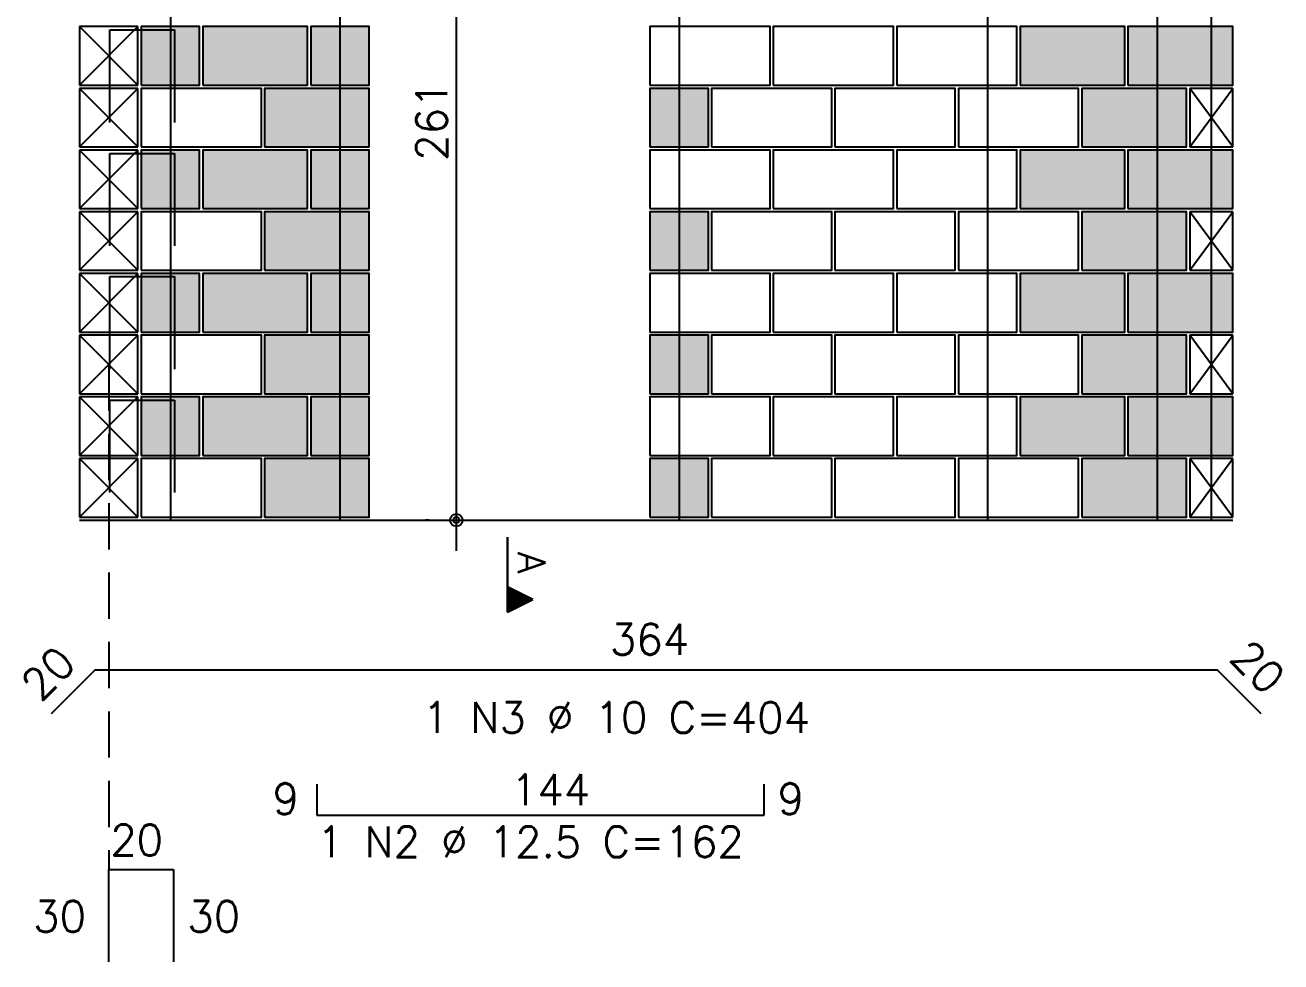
# Model space of a CAD drawing. Extents: x -1.9 to 86, y -1.6 to 60.9.
# Drawn here: x 25.57 to 33.71, y 7.98 to 14.05 of the extents above; entities that cross this region are included whole.
import ezdxf

# ---------------------------------------------------------------- set-up
doc = ezdxf.new("R2010")
doc.units = 0
doc.header["$MEASUREMENT"] = 0
doc.linetypes.add('ESTILO_TQS_0001', pattern=[0.45, 0.3, -0.15])
for name, color, linetype in [('PENA_01', 1, 'CONTINUOUS'), ('PENA_02', 2, 'CONTINUOUS'), ('PENA_03', 3, 'CONTINUOUS'), ('PENA_05', 5, 'CONTINUOUS'), ('PENA_21', 100, 'CONTINUOUS'), ('PENA_23', 50, 'CONTINUOUS')]:
    doc.layers.add(name, color=color, linetype=linetype)
doc.styles.get("Standard").update_dxf_attribs({"font": 'ROMANS.SHX'})

msp = doc.modelspace()

# ---------------------------------------------------------------- linework, layer by layer
at = {"layer": 'PENA_01', "linetype": 'Continuous'}
for p, q in [((28.362866, 16.264168), (28.362866, 10.644168)), ((28.186882, 10.844168), (28.162866, 10.844168))]:
    msp.add_line(p, q, dxfattribs=at)
at = {"layer": 'PENA_01', "linetype": 'ESTILO_TQS_0001'}
msp.add_line((26.108466, 11.854168), (26.108466, 8.579724), dxfattribs=at)
at = {"layer": 'PENA_02', "linetype": 'Continuous'}
for p, q in [((26.298466, 14.044168), (25.918466, 14.044168)), ((25.918466, 14.044168), (25.918466, 13.664168)), ((26.298466, 13.664168), (26.298466, 14.044168)), ((25.918466, 13.664168), (26.298466, 13.664168)), ((26.298466, 13.644168), (25.918466, 13.644168)), ((25.918466, 13.644168), (25.918466, 13.264168)), ((26.298466, 13.264168), (26.298466, 13.644168)), ((33.398466, 13.644168), (33.118466, 13.644168)), ((33.118466, 13.644168), (33.118466, 13.264168)), ((33.398466, 13.264168), (33.398466, 13.644168)), ((25.918466, 13.264168), (26.298466, 13.264168)), ((26.298466, 13.244168), (25.918466, 13.244168)), ((25.918466, 13.244168), (25.918466, 12.864168)), ((26.298466, 12.864168), (26.298466, 13.244168)), ((33.118466, 13.264168), (33.398466, 13.264168)), ((25.918466, 12.864168), (26.298466, 12.864168)), ((26.298466, 12.844168), (25.918466, 12.844168)), ((25.918466, 12.844168), (25.918466, 12.464168)), ((26.298466, 12.464168), (26.298466, 12.844168)), ((33.398466, 12.844168), (33.118466, 12.844168)), ((33.118466, 12.844168), (33.118466, 12.464168)), ((33.398466, 12.464168), (33.398466, 12.844168)), ((25.918466, 12.464168), (26.298466, 12.464168)), ((33.118466, 12.464168), (33.398466, 12.464168)), ((26.298466, 12.444168), (25.918466, 12.444168)), ((25.918466, 12.444168), (25.918466, 12.064168)), ((26.298466, 12.064168), (26.298466, 12.444168)), ((25.918466, 12.064168), (26.298466, 12.064168)), ((26.298466, 12.044168), (25.918466, 12.044168)), ((25.918466, 12.044168), (25.918466, 11.664168)), ((26.298466, 11.664168), (26.298466, 12.044168)), ((33.398466, 12.044168), (33.118466, 12.044168)), ((33.118466, 12.044168), (33.118466, 11.664168)), ((33.398466, 11.664168), (33.398466, 12.044168)), ((25.918466, 11.664168), (26.298466, 11.664168)), ((33.118466, 11.664168), (33.398466, 11.664168)), ((26.298466, 11.644168), (25.918466, 11.644168)), ((25.918466, 11.644168), (25.918466, 11.264168)), ((26.298466, 11.264168), (26.298466, 11.644168)), ((25.918466, 11.264168), (26.298466, 11.264168)), ((26.298466, 11.244168), (25.918466, 11.244168)), ((25.918466, 11.244168), (25.918466, 10.864168)), ((26.298466, 10.864168), (26.298466, 11.244168)), ((33.398466, 11.244168), (33.118466, 11.244168)), ((33.118466, 11.244168), (33.118466, 10.864168)), ((33.398466, 10.864168), (33.398466, 11.244168)), ((25.918466, 10.864168), (26.298466, 10.864168)), ((25.918466, 10.844168), (33.398466, 10.844168)), ((33.118466, 10.864168), (33.398466, 10.864168))]:
    msp.add_line(p, q, dxfattribs=at)
for points in [[(26.318466, 13.664168), (26.698466, 13.664168), (26.698466, 14.044168), (26.318466, 14.044168), (26.318466, 13.664168)], [(26.718466, 13.664168), (27.398466, 13.664168), (27.398466, 14.044168), (26.718466, 14.044168), (26.718466, 13.664168)], [(27.418466, 13.664168), (27.798466, 13.664168), (27.798466, 14.044168), (27.418466, 14.044168), (27.418466, 13.664168)], [(29.618466, 13.664168), (30.398466, 13.664168), (30.398466, 14.044168), (29.618466, 14.044168), (29.618466, 13.664168)], [(30.418466, 13.664168), (31.198466, 13.664168), (31.198466, 14.044168), (30.418466, 14.044168), (30.418466, 13.664168)], [(31.218466, 13.664168), (31.998466, 13.664168), (31.998466, 14.044168), (31.218466, 14.044168), (31.218466, 13.664168)], [(32.018466, 13.664168), (32.698466, 13.664168), (32.698466, 14.044168), (32.018466, 14.044168), (32.018466, 13.664168)], [(32.718466, 13.664168), (33.398466, 13.664168), (33.398466, 14.044168), (32.718466, 14.044168), (32.718466, 13.664168)], [(26.318466, 13.264168), (27.098466, 13.264168), (27.098466, 13.644168), (26.318466, 13.644168), (26.318466, 13.264168)], [(27.118466, 13.264168), (27.798466, 13.264168), (27.798466, 13.644168), (27.118466, 13.644168), (27.118466, 13.264168)], [(29.618466, 13.264168), (29.998466, 13.264168), (29.998466, 13.644168), (29.618466, 13.644168), (29.618466, 13.264168)], [(30.018466, 13.264168), (30.798466, 13.264168), (30.798466, 13.644168), (30.018466, 13.644168), (30.018466, 13.264168)], [(30.818466, 13.264168), (31.598466, 13.264168), (31.598466, 13.644168), (30.818466, 13.644168), (30.818466, 13.264168)], [(31.618466, 13.264168), (32.398466, 13.264168), (32.398466, 13.644168), (31.618466, 13.644168), (31.618466, 13.264168)], [(32.418466, 13.264168), (33.098466, 13.264168), (33.098466, 13.644168), (32.418466, 13.644168), (32.418466, 13.264168)], [(26.318466, 12.864168), (26.698466, 12.864168), (26.698466, 13.244168), (26.318466, 13.244168), (26.318466, 12.864168)], [(26.718466, 12.864168), (27.398466, 12.864168), (27.398466, 13.244168), (26.718466, 13.244168), (26.718466, 12.864168)], [(27.418466, 12.864168), (27.798466, 12.864168), (27.798466, 13.244168), (27.418466, 13.244168), (27.418466, 12.864168)], [(29.618466, 12.864168), (30.398466, 12.864168), (30.398466, 13.244168), (29.618466, 13.244168), (29.618466, 12.864168)], [(30.418466, 12.864168), (31.198466, 12.864168), (31.198466, 13.244168), (30.418466, 13.244168), (30.418466, 12.864168)], [(31.218466, 12.864168), (31.998466, 12.864168), (31.998466, 13.244168), (31.218466, 13.244168), (31.218466, 12.864168)], [(32.018466, 12.864168), (32.698466, 12.864168), (32.698466, 13.244168), (32.018466, 13.244168), (32.018466, 12.864168)], [(32.718466, 12.864168), (33.398466, 12.864168), (33.398466, 13.244168), (32.718466, 13.244168), (32.718466, 12.864168)], [(26.318466, 12.464168), (27.098466, 12.464168), (27.098466, 12.844168), (26.318466, 12.844168), (26.318466, 12.464168)], [(27.118466, 12.464168), (27.798466, 12.464168), (27.798466, 12.844168), (27.118466, 12.844168), (27.118466, 12.464168)], [(29.618466, 12.464168), (29.998466, 12.464168), (29.998466, 12.844168), (29.618466, 12.844168), (29.618466, 12.464168)], [(30.018466, 12.464168), (30.798466, 12.464168), (30.798466, 12.844168), (30.018466, 12.844168), (30.018466, 12.464168)], [(30.818466, 12.464168), (31.598466, 12.464168), (31.598466, 12.844168), (30.818466, 12.844168), (30.818466, 12.464168)], [(31.618466, 12.464168), (32.398466, 12.464168), (32.398466, 12.844168), (31.618466, 12.844168), (31.618466, 12.464168)], [(32.418466, 12.464168), (33.098466, 12.464168), (33.098466, 12.844168), (32.418466, 12.844168), (32.418466, 12.464168)], [(26.318466, 12.064168), (26.698466, 12.064168), (26.698466, 12.444168), (26.318466, 12.444168), (26.318466, 12.064168)], [(26.718466, 12.064168), (27.398466, 12.064168), (27.398466, 12.444168), (26.718466, 12.444168), (26.718466, 12.064168)], [(27.418466, 12.064168), (27.798466, 12.064168), (27.798466, 12.444168), (27.418466, 12.444168), (27.418466, 12.064168)], [(29.618466, 12.064168), (30.398466, 12.064168), (30.398466, 12.444168), (29.618466, 12.444168), (29.618466, 12.064168)], [(30.418466, 12.064168), (31.198466, 12.064168), (31.198466, 12.444168), (30.418466, 12.444168), (30.418466, 12.064168)], [(31.218466, 12.064168), (31.998466, 12.064168), (31.998466, 12.444168), (31.218466, 12.444168), (31.218466, 12.064168)], [(32.018466, 12.064168), (32.698466, 12.064168), (32.698466, 12.444168), (32.018466, 12.444168), (32.018466, 12.064168)], [(32.718466, 12.064168), (33.398466, 12.064168), (33.398466, 12.444168), (32.718466, 12.444168), (32.718466, 12.064168)], [(26.318466, 11.664168), (27.098466, 11.664168), (27.098466, 12.044168), (26.318466, 12.044168), (26.318466, 11.664168)], [(27.118466, 11.664168), (27.798466, 11.664168), (27.798466, 12.044168), (27.118466, 12.044168), (27.118466, 11.664168)], [(29.618466, 11.664168), (29.998466, 11.664168), (29.998466, 12.044168), (29.618466, 12.044168), (29.618466, 11.664168)], [(30.018466, 11.664168), (30.798466, 11.664168), (30.798466, 12.044168), (30.018466, 12.044168), (30.018466, 11.664168)], [(30.818466, 11.664168), (31.598466, 11.664168), (31.598466, 12.044168), (30.818466, 12.044168), (30.818466, 11.664168)], [(31.618466, 11.664168), (32.398466, 11.664168), (32.398466, 12.044168), (31.618466, 12.044168), (31.618466, 11.664168)], [(32.418466, 11.664168), (33.098466, 11.664168), (33.098466, 12.044168), (32.418466, 12.044168), (32.418466, 11.664168)], [(26.318466, 11.264168), (26.698466, 11.264168), (26.698466, 11.644168), (26.318466, 11.644168), (26.318466, 11.264168)], [(26.718466, 11.264168), (27.398466, 11.264168), (27.398466, 11.644168), (26.718466, 11.644168), (26.718466, 11.264168)], [(27.418466, 11.264168), (27.798466, 11.264168), (27.798466, 11.644168), (27.418466, 11.644168), (27.418466, 11.264168)], [(29.618466, 11.264168), (30.398466, 11.264168), (30.398466, 11.644168), (29.618466, 11.644168), (29.618466, 11.264168)], [(30.418466, 11.264168), (31.198466, 11.264168), (31.198466, 11.644168), (30.418466, 11.644168), (30.418466, 11.264168)], [(31.218466, 11.264168), (31.998466, 11.264168), (31.998466, 11.644168), (31.218466, 11.644168), (31.218466, 11.264168)], [(32.018466, 11.264168), (32.698466, 11.264168), (32.698466, 11.644168), (32.018466, 11.644168), (32.018466, 11.264168)], [(32.718466, 11.264168), (33.398466, 11.264168), (33.398466, 11.644168), (32.718466, 11.644168), (32.718466, 11.264168)], [(26.318466, 10.864168), (27.098466, 10.864168), (27.098466, 11.244168), (26.318466, 11.244168), (26.318466, 10.864168)], [(27.118466, 10.864168), (27.798466, 10.864168), (27.798466, 11.244168), (27.118466, 11.244168), (27.118466, 10.864168)], [(29.618466, 10.864168), (29.998466, 10.864168), (29.998466, 11.244168), (29.618466, 11.244168), (29.618466, 10.864168)], [(30.018466, 10.864168), (30.798466, 10.864168), (30.798466, 11.244168), (30.018466, 11.244168), (30.018466, 10.864168)], [(30.818466, 10.864168), (31.598466, 10.864168), (31.598466, 11.244168), (30.818466, 11.244168), (30.818466, 10.864168)], [(31.618466, 10.864168), (32.398466, 10.864168), (32.398466, 11.244168), (31.618466, 11.244168), (31.618466, 10.864168)], [(32.418466, 10.864168), (33.098466, 10.864168), (33.098466, 11.244168), (32.418466, 11.244168), (32.418466, 10.864168)]]:
    msp.add_lwpolyline(points, dxfattribs=at)
for radius in [0.04, 0.02]:
    msp.add_circle((28.362866, 10.844168), radius, dxfattribs=at)
at = {"layer": 'PENA_03', "linetype": 'Continuous'}
for p, q in [((25.918466, 13.664168), (26.298466, 14.044168)), ((26.298466, 13.664168), (25.918466, 14.044168)), ((25.918466, 13.264168), (26.298466, 13.644168)), ((26.298466, 13.264168), (25.918466, 13.644168)), ((33.118466, 13.264168), (33.398466, 13.644168)), ((33.398466, 13.264168), (33.118466, 13.644168)), ((25.918466, 12.864168), (26.298466, 13.244168)), ((26.298466, 12.864168), (25.918466, 13.244168)), ((25.918466, 12.464168), (26.298466, 12.844168)), ((26.298466, 12.464168), (25.918466, 12.844168)), ((33.118466, 12.464168), (33.398466, 12.844168)), ((33.398466, 12.464168), (33.118466, 12.844168)), ((25.918466, 12.064168), (26.298466, 12.444168)), ((26.298466, 12.064168), (25.918466, 12.444168)), ((25.918466, 11.664168), (26.298466, 12.044168)), ((26.298466, 11.664168), (25.918466, 12.044168)), ((33.118466, 11.664168), (33.398466, 12.044168)), ((33.398466, 11.664168), (33.118466, 12.044168)), ((25.918466, 11.264168), (26.298466, 11.644168)), ((26.298466, 11.264168), (25.918466, 11.644168)), ((25.918466, 10.864168), (26.298466, 11.244168)), ((26.298466, 10.864168), (25.918466, 11.244168)), ((33.118466, 10.864168), (33.398466, 11.244168)), ((33.398466, 10.864168), (33.118466, 11.244168)), ((28.386882, 10.844168), (28.386882, 10.844168)), ((28.69395, 10.733318), (28.69395, 10.246936)), ((28.694646, 10.412521), (28.694646, 10.733318)), ((28.859883, 10.329902), (28.694645, 10.412521)), ((28.694646, 10.248064), (28.694646, 10.411741)), ((28.858322, 10.329902), (28.694646, 10.411741)), ((28.706714, 10.253318), (28.706714, 10.406487)), ((28.719478, 10.2597), (28.719478, 10.400105)), ((28.732242, 10.266082), (28.732242, 10.393723)), ((28.745006, 10.272464), (28.745006, 10.387341)), ((28.75777, 10.278846), (28.75777, 10.380959)), ((28.770534, 10.285228), (28.770534, 10.374577)), ((28.783298, 10.29161), (28.783298, 10.368195)), ((28.796062, 10.297992), (28.796062, 10.361813)), ((28.808826, 10.304374), (28.808826, 10.355431)), ((28.82159, 10.310756), (28.82159, 10.349049)), ((28.834355, 10.317138), (28.834355, 10.342667)), ((28.69395, 10.246936), (28.859883, 10.329902)), ((28.694645, 10.248064), (28.858322, 10.329902)), ((28.847119, 10.32352), (28.847119, 10.336284))]:
    msp.add_line(p, q, dxfattribs=at)
at = {"layer": 'PENA_05', "linetype": 'Continuous'}
for p, q in [((26.115819, 13.423224), (26.115819, 14.023224)), ((26.115819, 14.023224), (26.535819, 14.023224)), ((26.535819, 14.023224), (26.535819, 13.423224)), ((26.115819, 12.622358), (26.115819, 13.222358)), ((26.115819, 13.222358), (26.535819, 13.222358)), ((26.535819, 13.222358), (26.535819, 12.622358)), ((26.115819, 11.823224), (26.115819, 12.423224)), ((26.115819, 12.423224), (26.535819, 12.423224)), ((26.535819, 12.423224), (26.535819, 11.823224)), ((26.115819, 11.023224), (26.115819, 11.623224)), ((26.115819, 11.623224), (26.535819, 11.623224)), ((26.535819, 11.623224), (26.535819, 11.023224)), ((26.018466, 9.87186), (25.735624, 9.589017)), ((33.298466, 9.87186), (26.018466, 9.87186)), ((33.581309, 9.589017), (33.298466, 9.87186)), ((27.458466, 9.131285), (27.458466, 8.931285)), ((30.358466, 8.931285), (30.358466, 9.131285)), ((27.458466, 8.931285), (30.358466, 8.931285)), ((26.108466, 7.979724), (26.108466, 8.579724)), ((26.108466, 8.579724), (26.528466, 8.579724)), ((26.528466, 8.579724), (26.528466, 7.979724))]:
    msp.add_line(p, q, dxfattribs=at)
for points in [[(26.508466, 18.284168), (26.508466, 10.844168)], [(27.608466, 18.284168), (27.608466, 10.844168)], [(29.808466, 18.284168), (29.808466, 10.844168)], [(31.808466, 18.284168), (31.808466, 10.844168)], [(32.908466, 18.284168), (32.908466, 10.844168)], [(33.258466, 18.284168), (33.258466, 10.844168)]]:
    msp.add_lwpolyline(points, dxfattribs=at)
at = {"layer": 'PENA_21', "linetype": 'Continuous'}
for points in [[(26.718466, 13.664168), (27.398466, 13.664168), (27.398466, 14.044168), (26.718466, 14.044168), (26.718466, 13.664168)], [(32.018466, 13.664168), (32.698466, 13.664168), (32.698466, 14.044168), (32.018466, 14.044168), (32.018466, 13.664168)], [(32.718466, 13.664168), (33.398466, 13.664168), (33.398466, 14.044168), (32.718466, 14.044168), (32.718466, 13.664168)], [(27.118466, 13.264168), (27.798466, 13.264168), (27.798466, 13.644168), (27.118466, 13.644168), (27.118466, 13.264168)], [(32.418466, 13.264168), (33.098466, 13.264168), (33.098466, 13.644168), (32.418466, 13.644168), (32.418466, 13.264168)], [(26.718466, 12.864168), (27.398466, 12.864168), (27.398466, 13.244168), (26.718466, 13.244168), (26.718466, 12.864168)], [(32.018466, 12.864168), (32.698466, 12.864168), (32.698466, 13.244168), (32.018466, 13.244168), (32.018466, 12.864168)], [(32.718466, 12.864168), (33.398466, 12.864168), (33.398466, 13.244168), (32.718466, 13.244168), (32.718466, 12.864168)], [(27.118466, 12.464168), (27.798466, 12.464168), (27.798466, 12.844168), (27.118466, 12.844168), (27.118466, 12.464168)], [(32.418466, 12.464168), (33.098466, 12.464168), (33.098466, 12.844168), (32.418466, 12.844168), (32.418466, 12.464168)], [(26.718466, 12.064168), (27.398466, 12.064168), (27.398466, 12.444168), (26.718466, 12.444168), (26.718466, 12.064168)], [(32.018466, 12.064168), (32.698466, 12.064168), (32.698466, 12.444168), (32.018466, 12.444168), (32.018466, 12.064168)], [(32.718466, 12.064168), (33.398466, 12.064168), (33.398466, 12.444168), (32.718466, 12.444168), (32.718466, 12.064168)], [(27.118466, 11.664168), (27.798466, 11.664168), (27.798466, 12.044168), (27.118466, 12.044168), (27.118466, 11.664168)], [(32.418466, 11.664168), (33.098466, 11.664168), (33.098466, 12.044168), (32.418466, 12.044168), (32.418466, 11.664168)], [(26.718466, 11.264168), (27.398466, 11.264168), (27.398466, 11.644168), (26.718466, 11.644168), (26.718466, 11.264168)], [(32.018466, 11.264168), (32.698466, 11.264168), (32.698466, 11.644168), (32.018466, 11.644168), (32.018466, 11.264168)], [(32.718466, 11.264168), (33.398466, 11.264168), (33.398466, 11.644168), (32.718466, 11.644168), (32.718466, 11.264168)], [(27.118466, 10.864168), (27.798466, 10.864168), (27.798466, 11.244168), (27.118466, 11.244168), (27.118466, 10.864168)], [(32.418466, 10.864168), (33.098466, 10.864168), (33.098466, 11.244168), (32.418466, 11.244168), (32.418466, 10.864168)]]:
    msp.add_lwpolyline(points, dxfattribs=at)
for points in [[(26.718466, 13.664168), (27.398466, 13.664168), (27.398466, 14.044168)], [(26.718466, 13.664168), (27.398466, 14.044168), (26.718466, 14.044168)], [(26.718466, 13.664168), (26.718466, 14.044168), (26.718466, 13.664168)], [(32.018466, 13.664168), (32.698466, 13.664168), (32.698466, 14.044168)], [(32.018466, 13.664168), (32.698466, 14.044168), (32.018466, 14.044168)], [(32.018466, 13.664168), (32.018466, 14.044168), (32.018466, 13.664168)], [(32.718466, 13.664168), (33.398466, 13.664168), (33.398466, 14.044168)], [(32.718466, 13.664168), (33.398466, 14.044168), (32.718466, 14.044168)], [(32.718466, 13.664168), (32.718466, 14.044168), (32.718466, 13.664168)], [(27.118466, 13.264168), (27.798466, 13.264168), (27.798466, 13.644168)], [(27.118466, 13.264168), (27.798466, 13.644168), (27.118466, 13.644168)], [(27.118466, 13.264168), (27.118466, 13.644168), (27.118466, 13.264168)], [(32.418466, 13.264168), (33.098466, 13.264168), (33.098466, 13.644168)], [(32.418466, 13.264168), (33.098466, 13.644168), (32.418466, 13.644168)], [(32.418466, 13.264168), (32.418466, 13.644168), (32.418466, 13.264168)], [(26.718466, 12.864168), (27.398466, 12.864168), (27.398466, 13.244168)], [(26.718466, 12.864168), (27.398466, 13.244168), (26.718466, 13.244168)], [(26.718466, 12.864168), (26.718466, 13.244168), (26.718466, 12.864168)], [(32.018466, 12.864168), (32.698466, 12.864168), (32.698466, 13.244168)], [(32.018466, 12.864168), (32.698466, 13.244168), (32.018466, 13.244168)], [(32.018466, 12.864168), (32.018466, 13.244168), (32.018466, 12.864168)], [(32.718466, 12.864168), (33.398466, 12.864168), (33.398466, 13.244168)], [(32.718466, 12.864168), (33.398466, 13.244168), (32.718466, 13.244168)], [(32.718466, 12.864168), (32.718466, 13.244168), (32.718466, 12.864168)], [(27.118466, 12.464168), (27.798466, 12.464168), (27.798466, 12.844168)], [(27.118466, 12.464168), (27.798466, 12.844168), (27.118466, 12.844168)], [(27.118466, 12.464168), (27.118466, 12.844168), (27.118466, 12.464168)], [(32.418466, 12.464168), (33.098466, 12.464168), (33.098466, 12.844168)], [(32.418466, 12.464168), (33.098466, 12.844168), (32.418466, 12.844168)], [(32.418466, 12.464168), (32.418466, 12.844168), (32.418466, 12.464168)], [(26.718466, 12.064168), (27.398466, 12.064168), (27.398466, 12.444168)], [(26.718466, 12.064168), (27.398466, 12.444168), (26.718466, 12.444168)], [(26.718466, 12.064168), (26.718466, 12.444168), (26.718466, 12.064168)], [(32.018466, 12.064168), (32.698466, 12.064168), (32.698466, 12.444168)], [(32.018466, 12.064168), (32.698466, 12.444168), (32.018466, 12.444168)], [(32.018466, 12.064168), (32.018466, 12.444168), (32.018466, 12.064168)], [(32.718466, 12.064168), (33.398466, 12.064168), (33.398466, 12.444168)], [(32.718466, 12.064168), (33.398466, 12.444168), (32.718466, 12.444168)], [(32.718466, 12.064168), (32.718466, 12.444168), (32.718466, 12.064168)], [(27.118466, 11.664168), (27.798466, 11.664168), (27.798466, 12.044168)], [(27.118466, 11.664168), (27.798466, 12.044168), (27.118466, 12.044168)], [(27.118466, 11.664168), (27.118466, 12.044168), (27.118466, 11.664168)], [(32.418466, 11.664168), (33.098466, 11.664168), (33.098466, 12.044168)], [(32.418466, 11.664168), (33.098466, 12.044168), (32.418466, 12.044168)], [(32.418466, 11.664168), (32.418466, 12.044168), (32.418466, 11.664168)], [(26.718466, 11.264168), (27.398466, 11.264168), (27.398466, 11.644168)], [(26.718466, 11.264168), (27.398466, 11.644168), (26.718466, 11.644168)], [(26.718466, 11.264168), (26.718466, 11.644168), (26.718466, 11.264168)], [(32.018466, 11.264168), (32.698466, 11.264168), (32.698466, 11.644168)], [(32.018466, 11.264168), (32.698466, 11.644168), (32.018466, 11.644168)], [(32.018466, 11.264168), (32.018466, 11.644168), (32.018466, 11.264168)], [(32.718466, 11.264168), (33.398466, 11.264168), (33.398466, 11.644168)], [(32.718466, 11.264168), (33.398466, 11.644168), (32.718466, 11.644168)], [(32.718466, 11.264168), (32.718466, 11.644168), (32.718466, 11.264168)], [(27.118466, 10.864168), (27.798466, 10.864168), (27.798466, 11.244168)], [(27.118466, 10.864168), (27.798466, 11.244168), (27.118466, 11.244168)], [(27.118466, 10.864168), (27.118466, 11.244168), (27.118466, 10.864168)], [(32.418466, 10.864168), (33.098466, 10.864168), (33.098466, 11.244168)], [(32.418466, 10.864168), (33.098466, 11.244168), (32.418466, 11.244168)], [(32.418466, 10.864168), (32.418466, 11.244168), (32.418466, 10.864168)]]:
    msp.add_solid(points, dxfattribs=at)
at = {"layer": 'PENA_23', "linetype": 'Continuous'}
for points in [[(26.318466, 13.664168), (26.698466, 13.664168), (26.698466, 14.044168), (26.318466, 14.044168), (26.318466, 13.664168)], [(27.418466, 13.664168), (27.798466, 13.664168), (27.798466, 14.044168), (27.418466, 14.044168), (27.418466, 13.664168)], [(29.618466, 13.264168), (29.998466, 13.264168), (29.998466, 13.644168), (29.618466, 13.644168), (29.618466, 13.264168)], [(26.318466, 12.864168), (26.698466, 12.864168), (26.698466, 13.244168), (26.318466, 13.244168), (26.318466, 12.864168)], [(27.418466, 12.864168), (27.798466, 12.864168), (27.798466, 13.244168), (27.418466, 13.244168), (27.418466, 12.864168)], [(29.618466, 12.464168), (29.998466, 12.464168), (29.998466, 12.844168), (29.618466, 12.844168), (29.618466, 12.464168)], [(26.318466, 12.064168), (26.698466, 12.064168), (26.698466, 12.444168), (26.318466, 12.444168), (26.318466, 12.064168)], [(27.418466, 12.064168), (27.798466, 12.064168), (27.798466, 12.444168), (27.418466, 12.444168), (27.418466, 12.064168)], [(29.618466, 11.664168), (29.998466, 11.664168), (29.998466, 12.044168), (29.618466, 12.044168), (29.618466, 11.664168)], [(26.318466, 11.264168), (26.698466, 11.264168), (26.698466, 11.644168), (26.318466, 11.644168), (26.318466, 11.264168)], [(27.418466, 11.264168), (27.798466, 11.264168), (27.798466, 11.644168), (27.418466, 11.644168), (27.418466, 11.264168)], [(29.618466, 10.864168), (29.998466, 10.864168), (29.998466, 11.244168), (29.618466, 11.244168), (29.618466, 10.864168)]]:
    msp.add_lwpolyline(points, dxfattribs=at)
for points in [[(26.318466, 13.664168), (26.698466, 13.664168), (26.698466, 14.044168)], [(26.318466, 13.664168), (26.698466, 14.044168), (26.318466, 14.044168)], [(26.318466, 13.664168), (26.318466, 14.044168), (26.318466, 13.664168)], [(27.418466, 13.664168), (27.798466, 13.664168), (27.798466, 14.044168)], [(27.418466, 13.664168), (27.798466, 14.044168), (27.418466, 14.044168)], [(27.418466, 13.664168), (27.418466, 14.044168), (27.418466, 13.664168)], [(29.618466, 13.264168), (29.998466, 13.264168), (29.998466, 13.644168)], [(29.618466, 13.264168), (29.998466, 13.644168), (29.618466, 13.644168)], [(29.618466, 13.264168), (29.618466, 13.644168), (29.618466, 13.264168)], [(26.318466, 12.864168), (26.698466, 12.864168), (26.698466, 13.244168)], [(26.318466, 12.864168), (26.698466, 13.244168), (26.318466, 13.244168)], [(26.318466, 12.864168), (26.318466, 13.244168), (26.318466, 12.864168)], [(27.418466, 12.864168), (27.798466, 12.864168), (27.798466, 13.244168)], [(27.418466, 12.864168), (27.798466, 13.244168), (27.418466, 13.244168)], [(27.418466, 12.864168), (27.418466, 13.244168), (27.418466, 12.864168)], [(29.618466, 12.464168), (29.998466, 12.464168), (29.998466, 12.844168)], [(29.618466, 12.464168), (29.998466, 12.844168), (29.618466, 12.844168)], [(29.618466, 12.464168), (29.618466, 12.844168), (29.618466, 12.464168)], [(26.318466, 12.064168), (26.698466, 12.064168), (26.698466, 12.444168)], [(26.318466, 12.064168), (26.698466, 12.444168), (26.318466, 12.444168)], [(26.318466, 12.064168), (26.318466, 12.444168), (26.318466, 12.064168)], [(27.418466, 12.064168), (27.798466, 12.064168), (27.798466, 12.444168)], [(27.418466, 12.064168), (27.798466, 12.444168), (27.418466, 12.444168)], [(27.418466, 12.064168), (27.418466, 12.444168), (27.418466, 12.064168)], [(29.618466, 11.664168), (29.998466, 11.664168), (29.998466, 12.044168)], [(29.618466, 11.664168), (29.998466, 12.044168), (29.618466, 12.044168)], [(29.618466, 11.664168), (29.618466, 12.044168), (29.618466, 11.664168)], [(26.318466, 11.264168), (26.698466, 11.264168), (26.698466, 11.644168)], [(26.318466, 11.264168), (26.698466, 11.644168), (26.318466, 11.644168)], [(26.318466, 11.264168), (26.318466, 11.644168), (26.318466, 11.264168)], [(27.418466, 11.264168), (27.798466, 11.264168), (27.798466, 11.644168)], [(27.418466, 11.264168), (27.798466, 11.644168), (27.418466, 11.644168)], [(27.418466, 11.264168), (27.418466, 11.644168), (27.418466, 11.264168)], [(29.618466, 10.864168), (29.998466, 10.864168), (29.998466, 11.244168)], [(29.618466, 10.864168), (29.998466, 11.244168), (29.618466, 11.244168)], [(29.618466, 10.864168), (29.618466, 11.244168), (29.618466, 10.864168)]]:
    msp.add_solid(points, dxfattribs=at)

# ---------------------------------------------------------------- texts
at = {"layer": 'PENA_03', "linetype": 'Continuous'}
for s, height, rotation, p in [('261', 0.2, 90, (28.302866, 13.174168)), ('A', 0.18, 270, (28.760979, 10.636764)), ('20', 0.2, 315, (33.369177, 9.942571)), ('20', 0.2, 45, (25.664913, 9.659728))]:
    msp.add_text(s, height=height, rotation=rotation, dxfattribs=at).set_placement(p)
for s, p in [('364', (29.358466, 9.97186)), ('1 N3 %%c 10 C=404', (28.145001, 9.464623)), ('9', (27.170966, 8.937535)), ('144', (28.716626, 8.996754)), ('9', (30.445966, 8.937535)), ('20', (26.118466, 8.669724)), ('1 N2 %%c 12.5 C=162', (27.458667, 8.658249)), ('30', (25.618466, 8.174724)), ('30', (26.618466, 8.174724))]:
    msp.add_text(s, height=0.2, dxfattribs=at).set_placement(p)

doc.saveas('drawing.dxf')
